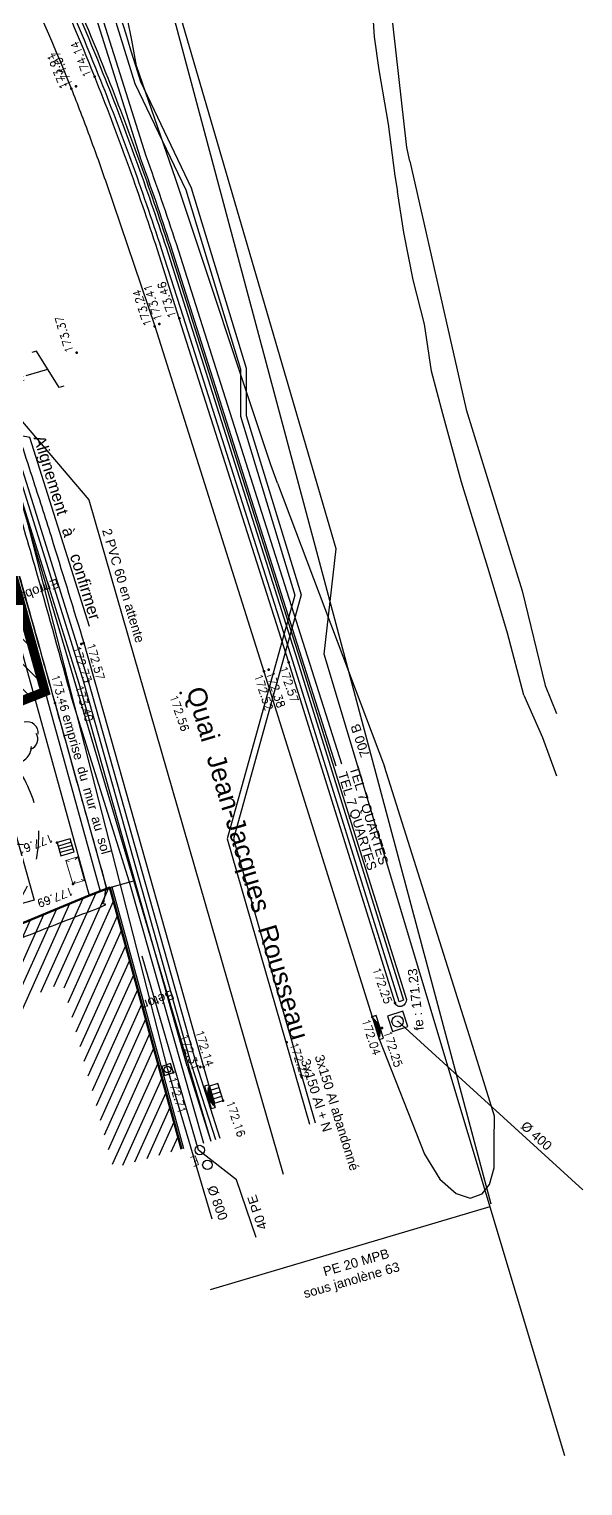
# Model space of a CAD drawing. Header units: metres. Extents: x 1841041 to 1841282, y 5171502 to 5171751.
# Drawn here: x 1841258.4 to 1841282, y 5171572.4 to 5171634.3 of the extents above; entities that cross this region are included whole.
import ezdxf
from ezdxf.enums import TextEntityAlignment as Align
from ezdxf.lldxf.tags import DXFTag

# ---------------------------------------------------------------- set-up
doc = ezdxf.new("R2010")
doc.units = ezdxf.units.M
doc.header["$PDSIZE"] = -0.004
for name, color, linetype, true_color in [('AEP_SSL', 4, 'Continuous', 0x00ffff), ('CAB_SSL', 7, 'Continuous', 0x800000), ('EDF_SSL', 1, 'Texte-Electricite', 0xff0000), ('Fond topo - ALIGNEMENT_TXT', 1, 'Continuous', 0xff0000), ('Fond topo - ASS', 5, 'Continuous', 0x0000ff), ('Fond topo - BAT_ANN', 7, 'Continuous', 0x999999), ('Fond topo - BAT_HAC', 9, 'Continuous', 0x808080), ('Fond topo - CLO_LEG', 9, 'Continuous', 0x808080), ('Fond topo - CLO_MUR', 9, 'Continuous', 0x808080), ('Fond topo - EAU', 4, 'Continuous', 0x00ffff), ('Fond topo - EAU_TXT', 4, 'Continuous', 0x00ffff), ('Fond topo - EDF', 1, 'Continuous', 0xff0000), ('Fond topo - ESPACE_VEGETALISE', 7, 'Continuous', 0x7ca500), ('Fond topo - SOL', 7, 'Continuous', 0xbababa), ('Fond topo - VEG', 3, 'Continuous', 0x00ff00), ('Fond topo - VOI_NOM', 7, 'Continuous', 0x999999), ('Fond topo - VOI_TXT', 7, 'Continuous', 0x999999), ('GAZ_SSL', 7, 'Texte-GAZ', 0xff6600), ('SA - arbuste', 7, 'Continuous', 0x008000), ('SA - EVMV', 7, 'Continuous', 0x7ca500), ('SA - Limite terrain', 1, 'LIMITE_CADASTRALE', 0xff0000), ('TELECOM_SSL', 3, 'Texte-Telecom', 0x00ff00), ('UNITAIRE SSL', 7, 'UNITAIRE', 0x808000)]:
    doc.layers.add(name, color=color, linetype=linetype, true_color=true_color)
doc.layers.add('Fond topo - AFF', color=7, linetype='Continuous', lineweight=9)
for name, color, linetype, lineweight, true_color in [('Fond topo - BAT', 9, 'Continuous', 50, 0x808080), ('Fond topo - BAT_TXT', 9, 'Continuous', 15, 0x808080), ('Fond topo - P', 3, 'Continuous', 50, 0x00ff00), ('Fond topo - VOI', 7, 'Continuous', 25, 0x999999), ('Fond topo - Z_500', 1, 'Continuous', 9, 0xff0000)]:
    doc.layers.add(name, color=color, linetype=linetype, lineweight=lineweight, true_color=true_color)
doc.layers.add('SA - bordure', color=7, linetype='Continuous')
doc.styles.add('2000_ARIAL', font='arial.ttf', dxfattribs={"height": 0.4})
doc.styles.add('Lignes', font='arial.ttf', dxfattribs={"height": 0.35})
doc.styles.add('SIMPLEX', font='simplex_.ttf', dxfattribs={"height": 1.25})
doc.styles.add('TP-C_Autocad_Standard', font='simplex_.ttf', dxfattribs={"height": 1})
doc.styles.add('Tronçons', font='arial.ttf', dxfattribs={"height": 0.25})
tags = doc.linetypes.add('L1', pattern=[1, 0.6, -0.4]).pattern_tags.tags
tags[6:7] = [DXFTag(74, 4), DXFTag(75, 0), DXFTag(340, '0'), DXFTag(46, 0.0), DXFTag(50, 0.0), DXFTag(44, 0.0), DXFTag(45, 0.0)]
tags[4:5] = [DXFTag(74, 4), DXFTag(75, 0), DXFTag(340, '0'), DXFTag(46, 0.0), DXFTag(50, 0.0), DXFTag(44, 0.0), DXFTag(45, 0.0)]
tags = doc.linetypes.add('L16', pattern=[0.375, 0.3, -0.075]).pattern_tags.tags
tags[6:7] = [DXFTag(74, 4), DXFTag(75, 0), DXFTag(340, '0'), DXFTag(46, 0.0), DXFTag(50, 0.0), DXFTag(44, 0.0), DXFTag(45, 0.0)]
tags[4:5] = [DXFTag(74, 4), DXFTag(75, 0), DXFTag(340, '0'), DXFTag(46, 0.0), DXFTag(50, 0.0), DXFTag(44, 0.0), DXFTag(45, 0.0)]
tags = doc.linetypes.add('L8', pattern=[0.225, 0.15, -0.075]).pattern_tags.tags
tags[6:7] = [DXFTag(74, 4), DXFTag(75, 0), DXFTag(340, '0'), DXFTag(46, 0.0), DXFTag(50, 0.0), DXFTag(44, 0.0), DXFTag(45, 0.0)]
tags[4:5] = [DXFTag(74, 4), DXFTag(75, 0), DXFTag(340, '0'), DXFTag(46, 0.0), DXFTag(50, 0.0), DXFTag(44, 0.0), DXFTag(45, 0.0)]
tags = doc.linetypes.add('LIMITE_CADASTRALE', pattern=[13, 8, -2, 1, -2]).pattern_tags.tags
tags[10:11] = [DXFTag(74, 4), DXFTag(75, 0), DXFTag(340, '0'), DXFTag(46, 0.0), DXFTag(50, 0.0), DXFTag(44, 0.0), DXFTag(45, 0.0)]
tags[8:9] = [DXFTag(74, 4), DXFTag(75, 0), DXFTag(340, '0'), DXFTag(46, 0.0), DXFTag(50, 0.0), DXFTag(44, 0.0), DXFTag(45, 0.0)]
tags[6:7] = [DXFTag(74, 4), DXFTag(75, 0), DXFTag(340, '0'), DXFTag(46, 0.0), DXFTag(50, 0.0), DXFTag(44, 0.0), DXFTag(45, 0.0)]
tags[4:5] = [DXFTag(74, 4), DXFTag(75, 0), DXFTag(340, '0'), DXFTag(46, 0.0), DXFTag(50, 0.0), DXFTag(44, 0.0), DXFTag(45, 0.0)]
tags = doc.linetypes.add('Texte-BT', pattern='A,5,-0.25,["BT",Lignes,S=1,R=0,X=0,Y=-0.18],-1.25', length=6.5).pattern_tags.tags
tags[15:16] = [DXFTag(74, 4), DXFTag(75, 0), DXFTag(340, '0'), DXFTag(46, 0.0), DXFTag(50, 0.0), DXFTag(44, 0.0), DXFTag(45, 0.0)]
tags[4:5] = [DXFTag(74, 4), DXFTag(75, 0), DXFTag(340, '0'), DXFTag(46, 0.0), DXFTag(50, 0.0), DXFTag(44, 0.0), DXFTag(45, 0.0)]
tags = doc.linetypes.add('Texte-Electricite', pattern='A,5,-0.25,["ELEC",Lignes,S=1,R=0,X=0,Y=-0.18],-1.25', length=6.5).pattern_tags.tags
tags[15:16] = [DXFTag(74, 4), DXFTag(75, 0), DXFTag(340, '0'), DXFTag(46, 0.0), DXFTag(50, 0.0), DXFTag(44, 0.0), DXFTag(45, 0.0)]
tags[4:5] = [DXFTag(74, 4), DXFTag(75, 0), DXFTag(340, '0'), DXFTag(46, 0.0), DXFTag(50, 0.0), DXFTag(44, 0.0), DXFTag(45, 0.0)]
tags = doc.linetypes.add('Texte-GAZ', pattern='A,5,-0.25,["GAZ",Lignes,S=1,R=0,X=0,Y=-0.18],-1.25', length=6.5).pattern_tags.tags
tags[15:16] = [DXFTag(74, 4), DXFTag(75, 0), DXFTag(340, '0'), DXFTag(46, 0.0), DXFTag(50, 0.0), DXFTag(44, 0.0), DXFTag(45, 0.0)]
tags[4:5] = [DXFTag(74, 4), DXFTag(75, 0), DXFTag(340, '0'), DXFTag(46, 0.0), DXFTag(50, 0.0), DXFTag(44, 0.0), DXFTag(45, 0.0)]
tags = doc.linetypes.add('Texte-HT', pattern='A,5,-0.25,["HT",Lignes,S=1,R=0,X=0,Y=-0.18],-1.25', length=6.5).pattern_tags.tags
tags[15:16] = [DXFTag(74, 4), DXFTag(75, 0), DXFTag(340, '0'), DXFTag(46, 0.0), DXFTag(50, 0.0), DXFTag(44, 0.0), DXFTag(45, 0.0)]
tags[4:5] = [DXFTag(74, 4), DXFTag(75, 0), DXFTag(340, '0'), DXFTag(46, 0.0), DXFTag(50, 0.0), DXFTag(44, 0.0), DXFTag(45, 0.0)]
tags = doc.linetypes.add('Texte-Telecom', pattern='A,5,-0.25,["TEL",Lignes,S=1,R=0,X=0,Y=-0.18],-1.25', length=6.5).pattern_tags.tags
tags[15:16] = [DXFTag(74, 4), DXFTag(75, 0), DXFTag(340, '0'), DXFTag(46, 0.0), DXFTag(50, 0.0), DXFTag(44, 0.0), DXFTag(45, 0.0)]
tags[4:5] = [DXFTag(74, 4), DXFTag(75, 0), DXFTag(340, '0'), DXFTag(46, 0.0), DXFTag(50, 0.0), DXFTag(44, 0.0), DXFTag(45, 0.0)]
tags = doc.linetypes.add('UNITAIRE', pattern='A,0.25,-0.2,0,-0.2,0.25,-0.3,["UNI",TP-C_Autocad_Standard,S=0.15,R=0,X=-0.1,Y=-0.05],-0.45', length=1.65).pattern_tags.tags
tags[23:24] = [DXFTag(74, 4), DXFTag(75, 0), DXFTag(340, '0'), DXFTag(46, 0.0), DXFTag(50, 0.0), DXFTag(44, 0.0), DXFTag(45, 0.0)]
tags[12:13] = [DXFTag(74, 4), DXFTag(75, 0), DXFTag(340, '0'), DXFTag(46, 0.0), DXFTag(50, 0.0), DXFTag(44, 0.0), DXFTag(45, 0.0)]
tags[10:11] = [DXFTag(74, 4), DXFTag(75, 0), DXFTag(340, '0'), DXFTag(46, 0.0), DXFTag(50, 0.0), DXFTag(44, 0.0), DXFTag(45, 0.0)]
tags[8:9] = [DXFTag(74, 4), DXFTag(75, 0), DXFTag(340, '0'), DXFTag(46, 0.0), DXFTag(50, 0.0), DXFTag(44, 0.0), DXFTag(45, 0.0)]
tags[6:7] = [DXFTag(74, 4), DXFTag(75, 0), DXFTag(340, '0'), DXFTag(46, 0.0), DXFTag(50, 0.0), DXFTag(44, 0.0), DXFTag(45, 0.0)]
tags[4:5] = [DXFTag(74, 4), DXFTag(75, 0), DXFTag(340, '0'), DXFTag(46, 0.0), DXFTag(50, 0.0), DXFTag(44, 0.0), DXFTag(45, 0.0)]

# ---------------------------------------------------------------- blocks, each defined once
blk = doc.blocks.new('AFF06')
at = {"ltscale": 2}
for p, q in [((-0.5, 0.5), (-0.426635, 0.255449)), ((0.426635, 0.255449), (0.5, 0.5))]:
    blk.add_line(p, q, dxfattribs=at)
at = {"ltscale": 2, "flags": 128}
blk.add_lwpolyline([(-0.5, -0.5), (0.5, -0.5), (0.5, 0.5), (-0.5, 0.5)], close=True, dxfattribs=at)
for points in [[(-0.426635, -0.255449), (-0.5, -0.5)], [(0.5, -0.5), (0.426635, -0.255449)]]:
    blk.add_lwpolyline(points, dxfattribs=at)
blk = doc.blocks.new('ASS01')
at = {"ltscale": 2, "flags": 128}
blk.add_lwpolyline([(0.499143, -0.5), (0.499143, 0.499143), (-0.5, 0.499143), (-0.5, -0.5)], close=True, dxfattribs=at)
at = {"ltscale": 2}
for radius in [0.35, 0.01]:
    blk.add_circle((0, 0), radius, dxfattribs=at)
blk = doc.blocks.new('ASS07')
at = {"ltscale": 2}
for p, q in [((-0.25, -0.45), (-0.25, 0.45)), ((0, -0.45), (0, 0.45)), ((0.25, -0.45), (0.25, 0.45))]:
    blk.add_line(p, q, dxfattribs=at)
at = {"ltscale": 2, "flags": 128}
blk.add_lwpolyline([(0.5, -0.5), (0.5, 0.5), (-0.5, 0.5), (-0.5, -0.5)], close=True, dxfattribs=at)
blk = doc.blocks.new('ASS06')
at = {"color": 0, "ltscale": 2}
for p, q in [((-0.392468, 0.036537), (0, 0.036537)), ((-0.332829, 0.073075), (0, 0.073075)), ((-0.254866, 0.109612), (0, 0.109612)), ((-0.129415, 0.146149), (0, 0.146149)), ((0, 0.146149), (0.135305, 0.146149)), ((0, 0.109612), (0.260757, 0.109612)), ((0, 0.073075), (0.33872, 0.073075)), ((0, 0.036537), (0.398359, 0.036537))]:
    blk.add_line(p, q, dxfattribs=at)
at = {"color": 0, "ltscale": 2, "flags": 128}
blk.add_lwpolyline([(-0.5, 0), (0.5, 0), (0.5, 0.18), (-0.5, 0.18)], close=True, dxfattribs=at)
at = {"color": 0, "ltscale": 2}
blk.add_arc((0.002945, -0.541947), 0.700711, 50.662406, 129.337594, dxfattribs=at)
blk = doc.blocks.new('EAU03')
at = {"ltscale": 2}
blk.add_circle((0, 0), 0.2, dxfattribs=at)
blk = doc.blocks.new('EAU99')
at = {"style": 'SIMPLEX'}
blk.add_text('E', height=0.4, dxfattribs=at).set_placement((0, 0), align=Align.MIDDLE_CENTER)
blk = doc.blocks.new('EDF01')
at = {"ltscale": 2}
for p, q in [((0, 1.535431), (0, 2.5)), ((0, 0.15), (0, 0.958637))]:
    blk.add_line(p, q, dxfattribs=at)
at = {"ltscale": 2, "flags": 128}
blk.add_lwpolyline([(0.875, 2.95), (0.875, 2.75), (-0.875, 2.25), (-0.875, 2.05)], dxfattribs=at)
at = {"ltscale": 2}
blk.add_circle((0, 0), 0.15, dxfattribs=at)
at = {"style": 'SIMPLEX'}
blk.add_text('W', height=0.4, dxfattribs=at).set_placement((-0.006412, 1.205075), align=Align.MIDDLE_CENTER)
blk = doc.blocks.new('PTOPO')
at = {"color": 0, "ltscale": 2}
blk.add_point((0, 0), dxfattribs=at)
blk = doc.blocks.new('VEG12')
at = {"color": 0, "ltscale": 2}
for p, q in [((0.0182, 0.0574), (0.1004, 0.4729)), ((0.0575, 0.2534), (0.1455, 0.4147)), ((0.0379, 0.1585), (-0.0659, 0.3441)), ((-0.1588, 0.086), (-0.246, 0.2846)), ((0.0498, 0.0338), (0.3916, 0.2859)), ((0.1439, 0.1075), (0.23, 0.254)), ((-0.0523, 0.0298), (-0.3836, 0.2046)), ((0.2917, 0.2086), (0.3924, 0.2333)), ((-0.25, 0.1351), (-0.3756, 0.0911)), ((0.1229, -0.0299), (0.3172, 0.0554)), ((-0.0527, -0.0292), (-0.4124, -0.2566)), ((-0.0936, -0.0498), (-0.2956, -0.0465)), ((0.0183, -0.0574), (0.1076, -0.4128)), ((0.0576, -0.0177), (0.4119, -0.0841)), ((0.1841, -0.0476), (0.3231, -0.1928)), ((-0.1518, -0.0948), (-0.3, -0.3159)), ((0.0226, -0.0796), (0.0016, -0.3618)), ((0.0537, -0.1885), (0.1973, -0.3567))]:
    blk.add_line(p, q, dxfattribs=at)
at = {"ltscale": 2}
for start, end in [(90, 103.84615), (117.69231, 131.53846), (62.30769, 76.15385), (34.61538, 48.46154), (145.38461, 159.23077), (6.92308, 20.76923), (173.07692, 186.92308), (339.23077, 353.07692), (200.76923, 214.61539), (311.53846, 325.38462), (228.46154, 242.30769), (256.15385, 270), (283.84615, 297.69231)]:
    blk.add_arc((0, 0), 0.497, start, end, dxfattribs=at)

msp = doc.modelspace()

# ---------------------------------------------------------------- hatches: boundary and pattern name
at = {"layer": 'Fond topo - BAT_HAC'}
h = msp.add_hatch(dxfattribs=at)
h.set_pattern_fill('ANSI31*128', color=256, scale=0.13, style=0, pattern_type=2)
h.set_pattern_definition([(245.789221942, (3682554.3819, 10343265.77015), (0.376445728962, -0.16926654289), [])])
h.paths.add_polyline_path([(1841264.912, 5171586.737), (1841262.019, 5171585.942), (1841259.863, 5171593.795), (1841258.451, 5171593.211), (1841258.614, 5171592.816), (1841250.674, 5171589.521), (1841255.02, 5171575.131), (1841258.302, 5171563.213), (1841259.075, 5171560.315), (1841256.305, 5171559.165), (1841252.137, 5171574.299), (1841246.997, 5171591.318), (1841248.89, 5171592.029), (1841254.696, 5171594.438), (1841254.532, 5171594.835), (1841260.984, 5171597.506), (1841261.861, 5171597.848)])
at = {"layer": 'SA - EVMV'}
h = msp.add_hatch(dxfattribs=at)
h.set_pattern_fill('_USER', color=256, scale=0.75, angle=-45, style=0, pattern_type=0)
h.set_pattern_definition([(-45, (0, 0), (0.53033008589, 0.53033008589), [])])
h.paths.add_polyline_path([(1841232.067, 5171595.272), (1841220.666, 5171608.273), (1841224.798, 5171616.799), (1841225.887, 5171621.063), (1841225.783, 5171623.358), (1841220.764, 5171636.394), (1841217.235, 5171653.793), (1841227.883, 5171661.854), (1841232.399, 5171646.641), (1841237.689, 5171631.114), (1841238.999, 5171627.664), (1841251.873, 5171629.968), (1841254.213, 5171622.811), (1841255.81, 5171617.567), (1841257.368, 5171612.158), (1841259.057, 5171606.072), (1841251.948, 5171603.246)])

# ---------------------------------------------------------------- linework, layer by layer
at = {"layer": 'AEP_SSL', "elevation": 0, "flags": 128}
for points in [[(1841258.462, 5171649.989), (1841260.719, 5171649.276), (1841278.049, 5171584.415)], [(1841268.077, 5171582.984), (1841267.238, 5171585.433), (1841265.629, 5171586.692), (1841263.234, 5171594.935)]]:
    msp.add_lwpolyline(points, dxfattribs=at)
at = {"layer": 'CAB_SSL', "elevation": 0, "flags": 128}
msp.add_lwpolyline([(1841214.685, 5171698.886), (1841228.794, 5171667.949), (1841247.885, 5171640.018), (1841256.827, 5171619.164), (1841260.973, 5171614.314), (1841269.23, 5171585.668)], dxfattribs=at)
at = {"layer": 'EDF_SSL', "linetype": 'Texte-BT', "elevation": 0, "flags": 128}
for points in [[(1841271.478, 5171603.007), (1841265.377, 5171622.206), (1841264.449, 5171625.112), (1841264.448, 5171625.113, 0.008202), (1841263.169, 5171628.832, -0.010473), (1841263.165, 5171628.842), (1841260.429, 5171637.505, -0.139337), (1841260.425, 5171637.642, 0.011948), (1841261.082, 5171640.523), (1841257.168, 5171653.356), (1841255.637, 5171663.897), (1841262.095, 5171673.949)], [(1841271.716, 5171603.083), (1841265.615, 5171622.282), (1841264.687, 5171625.188, 0.00143), (1841264.686, 5171625.19, 0.008203), (1841263.404, 5171628.917), (1841260.668, 5171637.581, 0.012203), (1841261.339, 5171640.535), (1841257.427, 5171653.424), (1841255.914, 5171663.837), (1841262.318, 5171673.805)]]:
    msp.add_lwpolyline(points, format="xyb", dxfattribs=at)
at = {"layer": 'EDF_SSL', "linetype": 'Texte-HT', "elevation": 0, "flags": 128}
msp.add_lwpolyline([(1841253.876, 5171673.032), (1841253.134, 5171669.273), (1841253.412, 5171667.021), (1841254.337, 5171665.847), (1841256.219, 5171653.61), (1841256.225, 5171653.574), (1841262.929, 5171631.995), (1841265.085, 5171627.484), (1841267.407, 5171619.868), (1841267.407, 5171617.868), (1841269.724, 5171610.27), (1841266.853, 5171599.916), (1841270.348, 5171587.789)], dxfattribs=at)
msp.add_lwpolyline([(1841254.582, 5171665.885), (1841256.464, 5171653.648, -0.000076), (1841263.163, 5171632.086), (1841265.319, 5171627.575), (1841267.657, 5171619.905), (1841267.657, 5171617.905), (1841269.984, 5171610.274), (1841267.113, 5171599.917), (1841270.588, 5171587.858)], format="xyb", dxfattribs=at)
at = {"layer": 'EDF_SSL', "color": 5, "linetype": 'Texte-BT', "true_color": 0x0000ff, "elevation": 0, "flags": 128}
msp.add_lwpolyline([(1841256.826, 5171619.163), (1841256.933, 5171618.118), (1841266.156, 5171587.078)], dxfattribs=at)
at = {"layer": 'Fond topo - ALIGNEMENT_TXT', "ltscale": 2, "flags": 128}
msp.add_lwpolyline([(1841260.992, 5171608.929), (1841258.458, 5171616.964), (1841256.153, 5171617.401)], dxfattribs=at)
at = {"layer": 'Fond topo - BAT', "ltscale": 2, "flags": 128}
msp.add_lwpolyline([(1841264.912, 5171586.737), (1841261.861, 5171597.848), (1841260.984, 5171597.506), (1841254.532, 5171594.835), (1841254.696, 5171594.438), (1841248.89, 5171592.029), (1841246.997, 5171591.318), (1841252.137, 5171574.299), (1841256.305, 5171559.165), (1841259.075, 5171560.315)], dxfattribs=at)
at = {"layer": 'Fond topo - BAT_ANN', "ltscale": 2, "flags": 128}
msp.add_lwpolyline([(1841261.861, 5171597.848), (1841261.947, 5171597.872), (1841263.986, 5171590.448), (1841264.998, 5171586.76)], dxfattribs=at)
at = {"layer": 'Fond topo - CLO_LEG', "ltscale": 2, "flags": 128}
msp.add_lwpolyline([(1841251.32, 5171651.245), (1841255.668, 5171644.512), (1841257.337, 5171641.819, -0.010779), (1841259.559, 5171637.162, -0.010744), (1841261.571, 5171632.429, -0.008203), (1841262.97, 5171628.76, -0.008205), (1841264.248, 5171625.046), (1841265.176, 5171622.141), (1841269.826, 5171607.527), (1841274.345, 5171593.058), (1841274.154, 5171592.998), (1841269.635, 5171607.467), (1841264.985, 5171622.081), (1841264.058, 5171624.985, 0.008204), (1841262.782, 5171628.692, 0.008203), (1841261.386, 5171632.355, 0.010744), (1841259.376, 5171637.08, 0.010761), (1841257.162, 5171641.721), (1841255.499, 5171644.405), (1841251.154, 5171651.138)], format="xyb", close=True, dxfattribs=at)
at = {"layer": 'Fond topo - CLO_MUR', "ltscale": 2, "flags": 128}
for points in [[(1841243.647, 5171663.456), (1841250.946, 5171652.046), (1841255.77, 5171644.576), (1841257.43, 5171641.897, -0.011206), (1841259.668, 5171637.211, -0.010744), (1841261.683, 5171632.474, -0.008203), (1841263.083, 5171628.801, -0.008203), (1841264.362, 5171625.084), (1841265.29, 5171622.178), (1841269.94, 5171607.563), (1841274.46, 5171593.094, -0.3126), (1841274.277, 5171592.808, -0.441572), (1841273.983, 5171592.945), (1841269.464, 5171607.413), (1841264.814, 5171622.026), (1841263.886, 5171624.929, 0.008203), (1841262.613, 5171628.631, 0.008203), (1841261.218, 5171632.288, 0.010744), (1841259.212, 5171637.006, 0.010744), (1841257.005, 5171641.633), (1841255.347, 5171644.309), (1841250.521, 5171651.783), (1841243.2, 5171663.219)], [(1841236.17, 5171655.334), (1841238.883, 5171651.019), (1841242.15, 5171645.848), (1841246.458, 5171639.075), (1841248.052, 5171636.438, -0.051221), (1841253.601, 5171623.174, 0.004929), (1841255.033, 5171618.605, -0.010703), (1841256.333, 5171614.285), (1841258.132, 5171607.811), (1841260.984, 5171597.506)], [(1841236.593, 5171655.6), (1841239.306, 5171651.286), (1841242.572, 5171646.115), (1841246.883, 5171639.338), (1841248.486, 5171636.687, -0.051261), (1841254.08, 5171623.319, 0.004929), (1841255.509, 5171618.759, -0.010703), (1841256.814, 5171614.419), (1841258.614, 5171607.945), (1841261.452, 5171597.689)], [(1841261.737, 5171597.8), (1841259.533, 5171605.691, 0.002426), (1841258.076, 5171610.912, 0.003712), (1841257.082, 5171614.311, 0.000065), (1841255.717, 5171618.851, 0.00122), (1841255.644, 5171619.092, 0.006587), (1841254.661, 5171622.156, 0.004536), (1841253.136, 5171626.573, 0.008374), (1841251.921, 5171629.818, 0.011443), (1841250.938, 5171632.157, 0.00752), (1841250.297, 5171633.532, 0.008746), (1841249.708, 5171634.695, 0.009313), (1841249.588, 5171634.914, 0.000492), (1841247.219, 5171639.011, 0.010936), (1841245.59, 5171641.687, 0.007041), (1841242.912, 5171645.748)]]:
    msp.add_lwpolyline(points, format="xyb", dxfattribs=at)
for points in [[(1841265.145, 5171590.255), (1841260.561, 5171606.509), (1841258.013, 5171614.676), (1841256.31, 5171619.992), (1841251.791, 5171632.343), (1841250.559, 5171635.067), (1841248.537, 5171638.682)], [(1841248.886, 5171638.877), (1841250.917, 5171635.248), (1841252.162, 5171632.494), (1841256.686, 5171620.129), (1841258.395, 5171614.795), (1841260.944, 5171606.623), (1841265.53, 5171590.363), (1841266.537, 5171587.199)], [(1841265.147, 5171590.255), (1841266.156, 5171587.078)]]:
    msp.add_lwpolyline(points, dxfattribs=at)
at = {"layer": 'Fond topo - CLO_MUR', "linetype": 'L16', "ltscale": 2, "flags": 128}
for points in [[(1841265.337, 5171590.309), (1841260.752, 5171606.566), (1841258.204, 5171614.735), (1841256.498, 5171620.06), (1841251.976, 5171632.419), (1841250.738, 5171635.158), (1841248.711, 5171638.779)], [(1841265.337, 5171590.309), (1841266.346, 5171587.139)]]:
    msp.add_lwpolyline(points, dxfattribs=at)
at = {"layer": 'Fond topo - ESPACE_VEGETALISE', "linetype": 'L1', "ltscale": 2, "const_width": 0.4, "flags": 128}
msp.add_lwpolyline([(1841232.115, 5171595.37), (1841220.714, 5171608.371), (1841224.845, 5171616.897), (1841225.934, 5171621.161), (1841225.83, 5171623.455), (1841220.811, 5171636.492), (1841217.283, 5171653.891), (1841227.93, 5171661.952), (1841232.447, 5171646.739), (1841237.736, 5171631.212), (1841239.046, 5171627.762), (1841251.92, 5171630.066), (1841254.26, 5171622.909), (1841255.857, 5171617.664), (1841257.415, 5171612.256), (1841259.105, 5171606.17), (1841251.995, 5171603.343)], close=True, dxfattribs=at)
at = {"layer": 'Fond topo - SOL', "linetype": 'L16', "ltscale": 2, "flags": 128}
msp.add_lwpolyline([(1841261.861, 5171597.848), (1841262.919, 5171598.147)], dxfattribs=at)
at = {"layer": 'Fond topo - VOI', "ltscale": 2}
msp.add_line((1841268.987, 5171615.024), (1841273.537, 5171602.983), dxfattribs=at)
at = {"layer": 'Fond topo - VOI', "ltscale": 2, "flags": 128}
for points in [[(1841206.487, 5171703.617), (1841212.812, 5171699.194, -0.005078), (1841214.769, 5171697.678, -0.01499), (1841215.411, 5171697.139, -0.008053), (1841221.924, 5171691.13, -0.025021), (1841223.889, 5171689.061, -0.013152), (1841226.895, 5171685.368, -0.016223), (1841229.152, 5171682.236, -0.000244), (1841229.657, 5171681.484, -0.000024), (1841234.816, 5171673.796, -0.000461), (1841237.485, 5171669.809, -0.000271), (1841242.007, 5171663.036), (1841249.608, 5171651.177), (1841253.641, 5171644.937), (1841254.332, 5171643.804, -0.019121), (1841257.506, 5171637.908, -0.019121), (1841260.222, 5171631.786, -0.006135), (1841260.993, 5171629.78, -0.006135), (1841261.714, 5171627.755), (1841263.771, 5171621.691), (1841268.405, 5171607.03), (1841273.009, 5171592.352), (1841273.308, 5171591.398)], [(1841233.682, 5171657.214), (1841234.505, 5171657.742, -0.411891), (1841237.522, 5171657.131), (1841244.215, 5171646.699), (1841250.164, 5171637.252, -0.00932), (1841251.677, 5171634.259, -0.017078), (1841252.416, 5171632.583, -0.000555), (1841253.245, 5171630.51, -0.000518), (1841254.127, 5171628.288, -0.008594), (1841254.818, 5171626.449, -0.004911), (1841255.942, 5171623.199, -0.001415), (1841256.79, 5171620.718, -0.003197), (1841257.155, 5171619.617, -0.00005), (1841257.686, 5171617.98, -0.000027), (1841258.666, 5171614.957, -0.003004), (1841259.46, 5171612.457, -0.001787), (1841260.754, 5171608.242), (1841265.844, 5171590.227), (1841266.335, 5171588.504)]]:
    msp.add_lwpolyline(points, format="xyb", dxfattribs=at)
at = {"layer": 'Fond topo - VOI', "ltscale": 2, "elevation": 0, "flags": 128}
for points in [[(1841268.987, 5171615.024), (1841268.698, 5171615.805), (1841264.667, 5171627.927), (1841262.998, 5171632.748), (1841262.798, 5171633.848), (1841262.607, 5171634.748), (1841262.518, 5171635.839), (1841263.968, 5171663.533), (1841266.987, 5171667.024), (1841267.698, 5171667.714), (1841267.987, 5171668.215), (1841268.197, 5171668.814), (1841270.328, 5171674.005), (1841273.267, 5171682.087), (1841274.987, 5171686.877), (1841277.327, 5171692.559), (1841278.037, 5171694.059), (1841281.167, 5171699.939)], [(1841274.608, 5171628.707), (1841274.477, 5171629.278), (1841273.338, 5171639.479), (1841273.288, 5171649.281), (1841274.167, 5171654.482), (1841274.317, 5171655.672), (1841274.028, 5171656.082), (1841273.527, 5171656.182), (1841273.217, 5171655.582), (1841273.118, 5171654.582), (1841272.997, 5171650.891), (1841272.887, 5171649.791), (1841272.767, 5171646.39), (1841272.658, 5171643.89), (1841272.548, 5171642.09), (1841272.627, 5171639.889), (1841272.827, 5171638.089), (1841273.097, 5171633.988), (1841273.297, 5171632.588), (1841273.687, 5171630.278), (1841273.967, 5171628.077), (1841274.078, 5171627.417)], [(1841274.608, 5171628.707), (1841277.007, 5171618.156), (1841279.377, 5171610.444), (1841280.357, 5171606.424)], [(1841279.457, 5171606.023), (1841278.757, 5171608.654), (1841277.977, 5171611.254), (1841276.797, 5171615.065), (1841276.007, 5171617.965), (1841275.527, 5171619.776), (1841275.237, 5171621.776), (1841274.747, 5171623.667), (1841274.357, 5171625.677), (1841274.078, 5171627.417)], [(1841280.357, 5171606.424), (1841280.842, 5171605.244)], [(1841279.457, 5171606.023), (1841280.237, 5171604.223), (1841280.842, 5171602.588)], [(1841273.295, 5171591.449), (1841275.237, 5171586.523), (1841275.887, 5171585.46), (1841276.577, 5171584.85), (1841277.177, 5171584.649), (1841277.677, 5171584.84), (1841277.987, 5171585.239), (1841278.187, 5171585.94), (1841278.197, 5171587.04), (1841278.207, 5171588.14), (1841277.137, 5171591.551), (1841273.537, 5171602.983)]]:
    msp.add_lwpolyline(points, dxfattribs=at)
at = {"layer": 'GAZ_SSL', "elevation": 0, "flags": 128}
for points in [[(1841281.187, 5171573.708), (1841270.971, 5171607.763), (1841271.477, 5171612.23), (1841258.28, 5171657.422), (1841256.319, 5171656.653), (1841254.06, 5171662.048), (1841259.029, 5171664.516), (1841261.529, 5171664.923), (1841267.498, 5171663.485)], [(1841278.013, 5171584.289), (1841266.126, 5171580.752)]]:
    msp.add_lwpolyline(points, dxfattribs=at)
at = {"layer": 'SA - arbuste', "ltscale": 0.8}
for centre, radius, start, end in [((1841258.347, 5171604.416), 0.472, 353.70786, 105.35831), ((1841257.843, 5171603.826), 0.684, 261.76134, 1.46738), ((1841258.355, 5171604.15), 0.446, 288.60674, 33.0112)]:
    msp.add_arc(centre, radius, start, end, dxfattribs=at)
at = {"layer": 'SA - bordure', "elevation": 0, "flags": 128}
msp.add_lwpolyline([(1841233.676, 5171654.219), (1841233.27, 5171653.619, 0.384559), (1841233.607, 5171651.231, -0.117436), (1841243.079, 5171638.526), (1841244.921, 5171639.307, -0.414214), (1841245.183, 5171639.201, -0.073722), (1841247.863, 5171628.867, -0.414214), (1841247.686, 5171628.647), (1841245.696, 5171628.434, -0.018699), (1841245.858, 5171625.882), (1841250.299, 5171627.126), (1841253.105, 5171617.111), (1841248.29, 5171615.763), (1841249.027, 5171613.13), (1841253.842, 5171614.479), (1841257.321, 5171602.057), (1841252.508, 5171600.708), (1841253.072, 5171598.736), (1841257.867, 5171600.107), (1841258.65, 5171597.313), (1841253.835, 5171595.965), (1841254.314, 5171594.254)], format="xyb", dxfattribs=at)
at = {"layer": 'SA - Limite terrain', "ltscale": 0.5}
msp.add_open_spline([(1841077.148, 5171583.553), (1841078.819, 5171584.595), (1841080.49, 5171585.638), (1841083.664, 5171586.861), (1841086.838, 5171588.083), (1841093.711, 5171590.735), (1841100.584, 5171593.386), (1841105.835, 5171595.38), (1841111.086, 5171597.373), (1841112.783, 5171598.016), (1841114.48, 5171598.659), (1841120.144, 5171600.798), (1841125.807, 5171602.936), (1841137.979, 5171607.582), (1841150.151, 5171612.227), (1841152.241, 5171613.017), (1841154.331, 5171613.807), (1841157.624, 5171615.009), (1841160.918, 5171616.21), (1841160.894, 5171617.273), (1841160.87, 5171618.335), (1841160.842, 5171619.242), (1841160.815, 5171620.149), (1841160.788, 5171621.056), (1841160.76, 5171621.962), (1841160.713, 5171623.534), (1841160.666, 5171625.105), (1841160.65, 5171625.629), (1841160.634, 5171626.153), (1841160.584, 5171627.253), (1841160.533, 5171628.354), (1841160.518, 5171628.685), (1841160.503, 5171629.017), (1841160.48, 5171629.51), (1841160.458, 5171630.004), (1841160.008, 5171632.996), (1841159.557, 5171635.989), (1841161.416, 5171637.129), (1841163.274, 5171638.269), (1841163.062, 5171638.62), (1841162.85, 5171638.97), (1841163.132, 5171639.178), (1841163.413, 5171639.387), (1841163.466, 5171639.334), (1841163.52, 5171639.282), (1841164.038, 5171639.682), (1841164.556, 5171640.082), (1841164.648, 5171639.962), (1841164.741, 5171639.842), (1841166.344, 5171640.478), (1841167.783, 5171641.548), (1841166.833, 5171642.782), (1841165.884, 5171644.015), (1841169.436, 5171646.693), (1841172.988, 5171649.371), (1841174.754, 5171650.702), (1841176.52, 5171652.033), (1841176.562, 5171652.065), (1841176.604, 5171652.098), (1841176.583, 5171652.125), (1841176.562, 5171652.152), (1841191.178, 5171663.382), (1841205.795, 5171674.612), (1841207.539, 5171675.957), (1841209.283, 5171677.303), (1841213.68, 5171676.869), (1841218.077, 5171676.436), (1841224.138, 5171669.22), (1841230.199, 5171662.004), (1841229.455, 5171661.412), (1841228.711, 5171660.821), (1841230.314, 5171658.673), (1841231.917, 5171656.525), (1841232.043, 5171656.617), (1841232.17, 5171656.708), (1841232.372, 5171656.428), (1841232.575, 5171656.148), (1841232.451, 5171656.059), (1841232.328, 5171655.969), (1841232.663, 5171655.506), (1841232.999, 5171655.043), (1841233.051, 5171655.081), (1841233.104, 5171655.119), (1841233.508, 5171654.297), (1841234.371, 5171654.751), (1841235.089, 5171655.242), (1841235.806, 5171655.732), (1841235.743, 5171655.833), (1841235.681, 5171655.933), (1841236.005, 5171656.142), (1841236.329, 5171656.35), (1841236.53, 5171656.027), (1841236.731, 5171655.704), (1841236.69, 5171655.677), (1841236.649, 5171655.651), (1841240.859, 5171649.081), (1841245.068, 5171642.512), (1841245.316, 5171642.137), (1841245.563, 5171641.762), (1841246.368, 5171640.454), (1841247.173, 5171639.145), (1841247.777, 5171638.093), (1841248.381, 5171637.04), (1841248.966, 5171636.026), (1841249.551, 5171635.012), (1841249.717, 5171634.703), (1841249.883, 5171634.395), (1841250.399, 5171633.314), (1841250.915, 5171632.234), (1841251.406, 5171631.065), (1841251.898, 5171629.896), (1841252.568, 5171628.101), (1841253.238, 5171626.305), (1841253.563, 5171625.376), (1841253.889, 5171624.446), (1841254.265, 5171623.34), (1841254.642, 5171622.235), (1841255.134, 5171620.703), (1841255.626, 5171619.171), (1841256.972, 5171614.602), (1841258.318, 5171610.034), (1841260.018, 5171603.956), (1841261.718, 5171597.878), (1841261.649, 5171597.471), (1841261.579, 5171597.063), (1841255.231, 5171594.584), (1841248.882, 5171592.105), (1841248.776, 5171592.327), (1841248.67, 5171592.548), (1841246.784, 5171591.747), (1841244.897, 5171590.945), (1841242.725, 5171590.022), (1841240.552, 5171589.099), (1841236.933, 5171587.662), (1841233.313, 5171586.225), (1841233.492, 5171583.109), (1841233.67, 5171579.993), (1841236.323, 5171570.916), (1841238.976, 5171561.84), (1841241.513, 5171558.133), (1841244.049, 5171554.427), (1841242.923, 5171553.125), (1841241.796, 5171551.823), (1841241.41, 5171551.356), (1841241.024, 5171550.889), (1841240.713, 5171550.265), (1841240.402, 5171549.641), (1841239.986, 5171547.808), (1841239.57, 5171545.975), (1841239.534, 5171544.717), (1841239.499, 5171543.459), (1841239.692, 5171542.348), (1841239.886, 5171541.236), (1841240.081, 5171539.923), (1841240.277, 5171538.61), (1841240.912, 5171536.095), (1841241.546, 5171533.58), (1841243.014, 5171531.501), (1841244.481, 5171529.421), (1841227.512, 5171525.461), (1841210.543, 5171521.501), (1841206.604, 5171520.748), (1841202.664, 5171519.995), (1841201.249, 5171519.723), (1841199.834, 5171519.451), (1841198.395, 5171519.201), (1841196.956, 5171518.952), (1841194.089, 5171518.458), (1841191.222, 5171517.964), (1841187.46, 5171517.221), (1841183.698, 5171516.477), (1841181.491, 5171516.11), (1841179.284, 5171515.742), (1841171.622, 5171514.451), (1841163.959, 5171513.159), (1841163.66, 5171515.636), (1841163.361, 5171518.113), (1841161.425, 5171520.351), (1841159.488, 5171522.59), (1841159.231, 5171523.557), (1841158.974, 5171524.524), (1841157.967, 5171529.943), (1841156.959, 5171535.361), (1841153.722, 5171536.254), (1841150.485, 5171537.146), (1841149.694, 5171541.102), (1841148.903, 5171545.057), (1841151.559, 5171547.094), (1841154.215, 5171549.131), (1841153.197, 5171554.379), (1841152.179, 5171559.627), (1841150.262, 5171559.173), (1841148.344, 5171558.719), (1841148.332, 5171558.768), (1841148.321, 5171558.817), (1841145.057, 5171557.992), (1841141.793, 5171557.167), (1841136.485, 5171555.864), (1841131.176, 5171554.561), (1841120.489, 5171551.958), (1841109.801, 5171549.355), (1841104.946, 5171548.16), (1841100.091, 5171546.965), (1841095.661, 5171545.873), (1841091.231, 5171544.781), (1841091.156, 5171544.642), (1841091.08, 5171544.503), (1841088.933, 5171543.954), (1841086.785, 5171543.404), (1841084.885, 5171542.931), (1841082.985, 5171542.457), (1841083.035, 5171542.261), (1841083.086, 5171542.065), (1841079.452, 5171541.173), (1841075.819, 5171540.281), (1841074.961, 5171551.046), (1841074.102, 5171561.812), (1841074.142, 5171561.815), (1841074.182, 5171561.818), (1841074.04, 5171563.776), (1841073.899, 5171565.734), (1841073.884, 5171565.934), (1841073.87, 5171566.133), (1841073.601, 5171569.428), (1841073.333, 5171572.722), (1841073.339, 5171574.679), (1841073.345, 5171576.635), (1841073.965, 5171578.536), (1841074.585, 5171580.437), (1841075.867, 5171581.995), (1841077.148, 5171583.553)], degree=2, knots=[0, 0, 0, 0.01, 0.01, 0.02, 0.02, 0.03, 0.03, 0.04, 0.04, 0.05, 0.05, 0.06, 0.06, 0.07, 0.07, 0.08, 0.08, 0.09, 0.09, 0.1, 0.1, 0.11, 0.11, 0.12, 0.12, 0.13, 0.13, 0.14, 0.14, 0.15, 0.15, 0.16, 0.16, 0.17, 0.17, 0.18, 0.18, 0.19, 0.19, 0.2, 0.2, 0.21, 0.21, 0.22, 0.22, 0.23, 0.23, 0.24, 0.24, 0.25, 0.25, 0.26, 0.26, 0.27, 0.27, 0.28, 0.28, 0.29, 0.29, 0.3, 0.3, 0.31, 0.31, 0.32, 0.32, 0.33, 0.33, 0.34, 0.34, 0.35, 0.35, 0.36, 0.36, 0.37, 0.37, 0.38, 0.38, 0.39, 0.39, 0.4, 0.4, 0.41, 0.41, 0.42, 0.42, 0.43, 0.43, 0.44, 0.44, 0.45, 0.45, 0.46, 0.46, 0.47, 0.47, 0.48, 0.48, 0.49, 0.49, 0.5, 0.5, 0.51, 0.51, 0.52, 0.52, 0.53, 0.53, 0.54, 0.54, 0.55, 0.55, 0.56, 0.56, 0.57, 0.57, 0.58, 0.58, 0.59, 0.59, 0.6, 0.6, 0.61, 0.61, 0.62, 0.62, 0.63, 0.63, 0.64, 0.64, 0.65, 0.65, 0.66, 0.66, 0.67, 0.67, 0.68, 0.68, 0.69, 0.69, 0.7, 0.7, 0.71, 0.71, 0.72, 0.72, 0.73, 0.73, 0.74, 0.74, 0.75, 0.75, 0.76, 0.76, 0.77, 0.77, 0.78, 0.78, 0.79, 0.79, 0.8, 0.8, 0.81, 0.81, 0.82, 0.82, 0.83, 0.83, 0.84, 0.84, 0.85, 0.85, 0.86, 0.86, 0.87, 0.87, 0.88, 0.88, 0.89, 0.89, 0.9, 0.9, 0.91, 0.91, 0.92, 0.92, 0.93, 0.93, 0.94, 0.94, 0.95, 0.95, 0.96, 0.96, 0.97, 0.97, 0.98, 0.98, 0.99, 0.99, 1, 1, 1.01, 1.01, 1.02, 1.02, 1.03, 1.03, 1.04, 1.04, 1.05, 1.05, 1.06, 1.06, 1.07, 1.07, 1.08, 1.08, 1.09, 1.09, 1.1, 1.1, 1.11, 1.11, 1.12, 1.12, 1.13, 1.13, 1.14, 1.14, 1.15, 1.15, 1.15], dxfattribs=at)
at = {"layer": 'TELECOM_SSL', "elevation": 0, "flags": 128}
msp.add_lwpolyline([(1841238.333, 5171653.779), (1841243.514, 5171646.157, -0.007041), (1841246.203, 5171642.078, -0.010938), (1841247.849, 5171639.375), (1841250.218, 5171635.278, -0.009313), (1841250.352, 5171635.035, -0.008746), (1841250.952, 5171633.849, -0.00752), (1841251.602, 5171632.454, -0.011443), (1841252.597, 5171630.085, -0.008374), (1841253.821, 5171626.816, -0.004536), (1841255.351, 5171622.387, -0.006587), (1841256.339, 5171619.304, -0.00061), (1841256.34, 5171619.303), (1841256.413, 5171619.062), (1841257.778, 5171614.52, -0.003712), (1841258.776, 5171611.111, -0.002425), (1841260.234, 5171605.885), (1841262.682, 5171598.096), (1841265.848, 5171586.991)], format="xyb", dxfattribs=at)
at = {"layer": 'UNITAIRE SSL', "ltscale": 2, "elevation": 0, "flags": 128}
for points in [[(1841266.205, 5171583.756), (1841264.32, 5171590.12), (1841245.394, 5171663.974)], [(1841274.095, 5171592.165), (1841281.959, 5171585.007)]]:
    msp.add_lwpolyline(points, dxfattribs=at)

# ---------------------------------------------------------------- block references
at = {"layer": 'Fond topo - AFF', "ltscale": 2, "xscale": 1.039937273322316, "yscale": 0.52, "rotation": 286.5153925365406}
msp.add_blockref('AFF06', (1841260.394, 5171598.573), dxfattribs=at)
at = {"layer": 'Fond topo - ASS', "linetype": 'L8', "ltscale": 2, "xscale": 0.5830018258266271, "yscale": 0.5830018258266271, "rotation": 286.2432621379896}
msp.add_blockref('ASS07', (1841259.981, 5171599.559), dxfattribs=at)
at = {"layer": 'Fond topo - ASS', "ltscale": 2}
for p, rotation in [((1841273.16, 5171591.875), 287.6209040498246), ((1841266.198, 5171588.985), 105.9280944671766)]:
    msp.add_blockref('ASS06', p, dxfattribs=dict(at, rotation=rotation))
for name, p, xscale, yscale, rotation in [('ASS01', (1841274.089, 5171592.163), 0.6879766431969251, 0.6879766431969251, 108.0017978150106), ('ASS01', (1841264.316, 5171590.119), 0.397862978373522, 0.397862978373522, 107.9884290174775), ('ASS07', (1841266.383, 5171589.106), 0.759515457645621, 0.38, 106.7304230510644)]:
    msp.add_blockref(name, p, dxfattribs=dict(at, xscale=xscale, yscale=yscale, rotation=rotation))
at = {"layer": 'Fond topo - EAU', "linetype": 'L16', "ltscale": 2}
for p in [(1841265.683, 5171586.697), (1841266.005, 5171586.066)]:
    msp.add_blockref('EAU03', p, dxfattribs=at)
at = {"layer": 'Fond topo - EAU_TXT', "ltscale": 2, "rotation": 200.7892219420549}
msp.add_blockref('EAU99', (1841265.476, 5171586.234), dxfattribs=at)
at = {"layer": 'Fond topo - EDF', "ltscale": 2, "rotation": 286.2544831221394}
msp.add_blockref('EDF01', (1841256.826, 5171619.163), dxfattribs=at)
at = {"layer": 'Fond topo - P', "ltscale": 2}
ref = msp.add_blockref('PTOPO', (1841261.218, 5171632.288), dxfattribs=dict(at, rotation=111.7669176067939))
ref.add_attrib('ALT', '174.14', (1841261.089, 5171632.344), dxfattribs={"layer": 'Fond topo - Z_500', "ltscale": 2, "height": 0.34, "rotation": 111.76692, "style": 'SIMPLEX'})
ref = msp.add_blockref('PTOPO', (1841260.222, 5171631.786), dxfattribs=dict(at, rotation=111.8916446974404))
ref.add_attrib('ALT', '173.91', (1841260.091, 5171631.841), dxfattribs={"layer": 'Fond topo - Z_500', "ltscale": 2, "height": 0.34, "rotation": 111.89164, "style": 'SIMPLEX'})
ref = msp.add_blockref('PTOPO', (1841260.421, 5171631.886), dxfattribs=dict(at, rotation=112.1504224117124))
ref.add_attrib('ALT', '174.07', (1841260.29, 5171631.941), dxfattribs={"layer": 'Fond topo - Z_500', "ltscale": 2, "height": 0.34, "rotation": 112.15042, "style": 'SIMPLEX'})
ref = msp.add_blockref('PTOPO', (1841263.771, 5171621.691), dxfattribs=dict(at, rotation=107.9939839348071))
ref.add_attrib('ALT', '173.24', (1841263.645, 5171621.755), dxfattribs={"layer": 'Fond topo - Z_500', "ltscale": 2, "height": 0.34, "rotation": 107.99398, "style": 'SIMPLEX'})
ref = msp.add_blockref('PTOPO', (1841263.965, 5171621.787), dxfattribs=dict(at, rotation=107.4515291936919))
ref.add_attrib('ALT', '173.41', (1841264.09, 5171621.986), dxfattribs={"layer": 'Fond topo - Z_500', "ltscale": 2, "height": 0.34, "rotation": 107.45153, "style": 'SIMPLEX'})
ref = msp.add_blockref('PTOPO', (1841264.814, 5171622.026), dxfattribs=dict(at, rotation=107.7101349200632))
ref.add_attrib('ALT', '173.46', (1841264.688, 5171622.091), dxfattribs={"layer": 'Fond topo - Z_500', "ltscale": 2, "height": 0.34, "rotation": 107.71013, "style": 'SIMPLEX'})
ref = msp.add_blockref('PTOPO', (1841260.449, 5171620.562), dxfattribs=dict(at, rotation=107.4464664367849))
ref.add_attrib('ALT', '173.37', (1841260.324, 5171620.627), dxfattribs={"layer": 'Fond topo - Z_500', "ltscale": 2, "height": 0.34, "rotation": 107.44647, "style": 'SIMPLEX'})
ref = msp.add_blockref('PTOPO', (1841260.649, 5171608.194), dxfattribs=dict(at, rotation=288.3268692060319))
ref.add_attrib('ALT', '172.73', (1841260.267, 5171608.041), dxfattribs={"layer": 'Fond topo - Z_500', "ltscale": 2, "height": 0.34, "rotation": 288.32687, "style": 'SIMPLEX'})
ref = msp.add_blockref('PTOPO', (1841260.754, 5171608.242), dxfattribs=dict(at, rotation=286.10131769873))
ref.add_attrib('ALT', '172.57', (1841260.878, 5171608.173), dxfattribs={"layer": 'Fond topo - Z_500', "ltscale": 2, "height": 0.34, "rotation": 286.10132, "style": 'SIMPLEX'})
ref = msp.add_blockref('PTOPO', (1841268.606, 5171607.108), dxfattribs=dict(at, rotation=287.8756534979607))
ref.add_attrib('ALT', '172.52', (1841267.988, 5171606.856), dxfattribs={"layer": 'Fond topo - Z_500', "ltscale": 2, "height": 0.34, "rotation": 287.87565, "style": 'SIMPLEX'})
ref = msp.add_blockref('PTOPO', (1841268.405, 5171607.03), dxfattribs=dict(at, rotation=287.8721265445177))
ref.add_attrib('ALT', '172.38', (1841268.501, 5171606.97), dxfattribs={"layer": 'Fond topo - Z_500', "ltscale": 2, "height": 0.34, "rotation": 287.87213, "style": 'SIMPLEX'})
ref = msp.add_blockref('PTOPO', (1841269.464, 5171607.413), dxfattribs=dict(at, rotation=288.4992225668976))
ref.add_attrib('ALT', '172.57', (1841269.057, 5171607.186), dxfattribs={"layer": 'Fond topo - Z_500', "ltscale": 2, "height": 0.34, "rotation": 288.49922, "style": 'SIMPLEX'})
ref = msp.add_blockref('PTOPO', (1841259.533, 5171605.691), dxfattribs=dict(at, rotation=286.0751038924247))
ref.add_attrib('ALT', '173.46', (1841259.365, 5171606.837), dxfattribs={"layer": 'Fond topo - Z_500', "ltscale": 2, "height": 0.34, "rotation": 286.0751, "style": 'SIMPLEX'})
ref = msp.add_blockref('PTOPO', (1841260.944, 5171606.623), dxfattribs=dict(at, rotation=286.7061860330629))
ref.add_attrib('ALT', '173.40', (1841260.378, 5171606.391), dxfattribs={"layer": 'Fond topo - Z_500', "ltscale": 2, "height": 0.34, "rotation": 286.70619, "style": 'SIMPLEX'})
ref = msp.add_blockref('PTOPO', (1841264.869, 5171606.107), dxfattribs=dict(at, rotation=288.9406951412183))
ref.add_attrib('ALT', '172.56', (1841264.395, 5171605.962), dxfattribs={"layer": 'Fond topo - Z_500', "ltscale": 2, "height": 0.34, "rotation": 288.9407, "style": 'SIMPLEX'})
ref = msp.add_blockref('PTOPO', (1841259.62, 5171599.757), dxfattribs=dict(at, rotation=200.7892219420549))
ref.add_attrib('ALT', '177.61', (1841259.384, 5171600.125), dxfattribs={"layer": 'Fond topo - Z_500', "ltscale": 2, "height": 0.34, "rotation": 200.78922, "style": 'SIMPLEX'})
ref = msp.add_blockref('PTOPO', (1841260.293, 5171598.001), dxfattribs=dict(at, rotation=200.7892219420549))
ref.add_attrib('ALT', '177.69', (1841260.235, 5171597.872), dxfattribs={"layer": 'Fond topo - Z_500', "ltscale": 2, "height": 0.34, "rotation": 200.78922, "style": 'SIMPLEX'})
ref = msp.add_blockref('PTOPO', (1841273.983, 5171592.945), dxfattribs=dict(at, rotation=289.159137743039))
ref.add_attrib('ALT', '172.25', (1841273.015, 5171594.384), dxfattribs={"layer": 'Fond topo - Z_500', "ltscale": 2, "height": 0.34, "rotation": 289.15914, "style": 'SIMPLEX'})
ref = msp.add_blockref('PTOPO', (1841273.009, 5171592.352), dxfattribs=dict(at, rotation=287.8807837379372))
ref.add_attrib('ALT', '172.04', (1841272.558, 5171592.21), dxfattribs={"layer": 'Fond topo - Z_500', "ltscale": 2, "height": 0.34, "rotation": 287.88078, "style": 'SIMPLEX'})
ref = msp.add_blockref('PTOPO', (1841265.71, 5171590.219), dxfattribs=dict(at, rotation=288.9493746790039))
ref.add_attrib('ALT', '172.31', (1841264.837, 5171591.562), dxfattribs={"layer": 'Fond topo - Z_500', "ltscale": 2, "height": 0.34, "rotation": 288.94937, "style": 'SIMPLEX'})
ref = msp.add_blockref('PTOPO', (1841265.844, 5171590.227), dxfattribs=dict(at, rotation=286.882706674393))
ref.add_attrib('ALT', '172.14', (1841265.495, 5171591.736), dxfattribs={"layer": 'Fond topo - Z_500', "ltscale": 2, "height": 0.34, "rotation": 286.88271, "style": 'SIMPLEX'})
ref = msp.add_blockref('PTOPO', (1841273.431, 5171591.88), dxfattribs=dict(at, rotation=287.7599022394286))
ref.add_attrib('ALT', '172.25', (1841273.485, 5171591.708), dxfattribs={"layer": 'Fond topo - Z_500', "ltscale": 2, "height": 0.34, "rotation": 287.7599, "style": 'SIMPLEX'})
ref = msp.add_blockref('PTOPO', (1841269.372, 5171591.269), dxfattribs=dict(at, rotation=288.8076649012308))
ref.add_attrib('ALT', '172.22', (1841269.499, 5171591.206), dxfattribs={"layer": 'Fond topo - Z_500', "ltscale": 2, "height": 0.34, "rotation": 288.80766, "style": 'SIMPLEX'})
ref = msp.add_blockref('PTOPO', (1841264.566, 5171589.991), dxfattribs=dict(at, rotation=286.5030586695409))
ref.add_attrib('ALT', '172.71', (1841264.331, 5171589.744), dxfattribs={"layer": 'Fond topo - Z_500', "ltscale": 2, "height": 0.34, "rotation": 286.50306, "style": 'SIMPLEX'})
ref = msp.add_blockref('PTOPO', (1841266.675, 5171588.797), dxfattribs=dict(at, rotation=288.3236382426978))
ref.add_attrib('ALT', '172.16', (1841266.801, 5171588.734), dxfattribs={"layer": 'Fond topo - Z_500', "ltscale": 2, "height": 0.34, "rotation": 288.32364, "style": 'SIMPLEX'})
at = {"layer": 'Fond topo - VEG', "ltscale": 2, "xscale": 10.064, "yscale": 10.064, "rotation": 203.1563073939862}
msp.add_blockref('VEG12', (1841253.841, 5171600.052), dxfattribs=at)

# ---------------------------------------------------------------- texts
at = {"layer": 'AEP_SSL', "style": 'Tronçons'}
for s, p in [('700 B', (1841272.918, 5171603.46)), ('40 PE', (1841268.554, 5171583.389))]:
    msp.add_text(s, height=0.4, rotation=108.57534, dxfattribs=at).set_placement(p)
at = {"layer": 'CAB_SSL', "style": 'Tronçons'}
msp.add_text('2 PVC 60 en attente', height=0.4, rotation=286.66867, dxfattribs=at).set_placement((1841261.527, 5171613.026))
at = {"layer": 'EDF_SSL', "style": 'Tronçons'}
for s, p in [('TEL 7 QUARTES', (1841271.544, 5171602.688)), ('TEL 7 QUARTES', (1841272.035, 5171602.922)), ('3x150 Al + N', (1841269.971, 5171590.498)), ('3x150 Al abandonné', (1841270.559, 5171590.674))]:
    msp.add_text(s, height=0.4, rotation=287.2593, dxfattribs=at).set_placement(p)
at = {"layer": 'Fond topo - ALIGNEMENT_TXT', "style": '2000_ARIAL', "width": 1.001}
msp.add_text('Alignement   à    confirmer                                                                                            ', height=0.5, rotation=287.12259, dxfattribs=at).set_placement((1841258.613, 5171616.96))
at = {"layer": 'Fond topo - BAT_TXT', "style": '2000_ARIAL'}
msp.add_text('emprise  du  mur  au  sol', height=0.4, rotation=285.92847, dxfattribs=at).set_placement((1841259.832, 5171605.139))
at = {"layer": 'Fond topo - VOI_NOM', "style": '2000_ARIAL'}
msp.add_text('Quai  Jean-Jacques  Rousseau', height=0.8, rotation=286.71548, dxfattribs=at).set_placement((1841265.103, 5171606.232))
at = {"layer": 'Fond topo - VOI_TXT', "style": '2000_ARIAL'}
for s, p in [('Enrobé', (1841259.619, 5171610.989)), ('Béton', (1841264.496, 5171593.511))]:
    msp.add_text(s, height=0.4, rotation=200.78922, dxfattribs=at).set_placement(p)
at = {"layer": 'GAZ_SSL', "style": 'Tronçons'}
for s, p in [('PE 20 MPB', (1841270.994, 5171581.333)), ('sous janolène 63', (1841270.154, 5171580.399))]:
    msp.add_text(s, height=0.4, rotation=16.06764, dxfattribs=at).set_placement(p)
at = {"layer": 'UNITAIRE SSL', "style": 'Tronçons'}
for s, rotation, p in [('fe : 171.23', 96.55044, (1841275.209, 5171591.804)), ('Ø 400', 318.09531, (1841279.289, 5171587.663)), ('Ø 800', 289.87737, (1841265.992, 5171585.102))]:
    msp.add_text(s, height=0.4, rotation=rotation, dxfattribs=at).set_placement(p)

doc.saveas('drawing.dxf')
